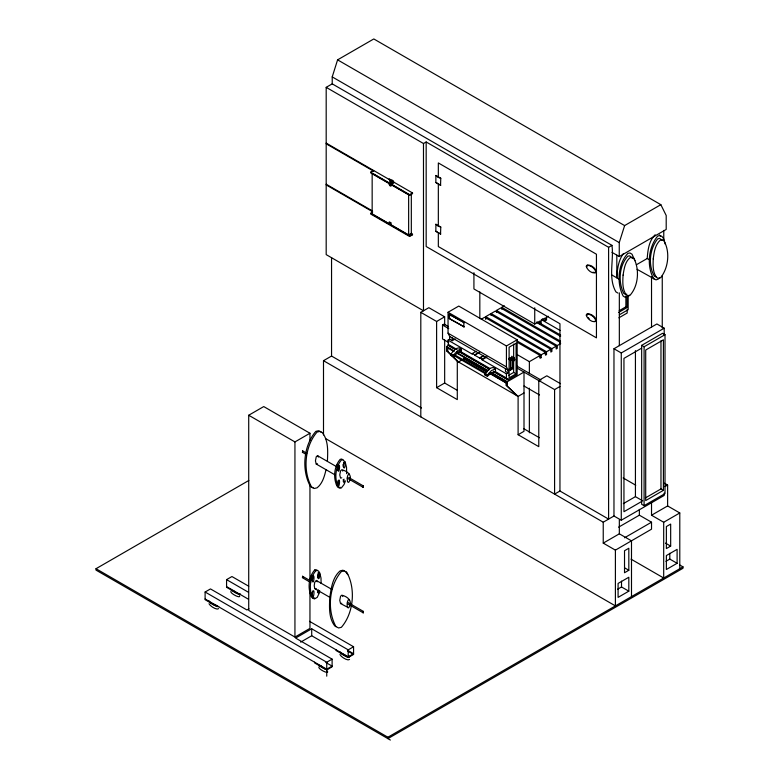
<?xml version="1.0" encoding="UTF-8"?>
<svg xmlns="http://www.w3.org/2000/svg" width="779" height="779" viewBox="0 0 779 779"><rect width="100%" height="100%" fill="white"/><g stroke="black" fill="none" stroke-linecap="round" stroke-linejoin="round"><path stroke-width="1.17" d="M636.346 264.782L647.213 258.511C647.826 250.254 648.888 240.789 655.158 234.761M317.637 590.326L318.397 593.306L319.711 590.57M321.104 583.461L321.006 578.096L319.624 572.653L318.504 571.075L317.219 570.432L315.826 570.764C309.652 577.872 308.562 590.122 313.148 598.321L314.434 598.963L317.219 597.357L319.624 592.361M327.404 461.187C327.832 451.654 328.563 440.7 322.409 432.715L319.818 431.42L317.043 432.072C304.696 446.299 302.505 470.808 311.678 487.196L314.268 488.482L317.043 487.829C322.603 483.486 324.453 476.203 326.05 469.649M343.179 479.621L343.938 482.6L345.146 480.604M346.597 473.681L346.548 467.4L345.165 461.947L342.76 459.737L341.368 460.058C335.194 467.166 334.103 479.426 338.68 487.615L339.975 488.267L341.368 487.936L344.045 484.519L345.165 481.665M511.053 358.739L511.852 356.188L512.631 357.288M629.49 295.153L627.329 296.965L625.177 297.286L623.19 296.098C616.501 283.225 617.864 264.11 627.864 253.331L630.016 253.009L632.003 254.197L634.953 260.673M310.724 578.125L312.038 575.399M318.494 589.869L317.452 592.537M344.036 479.163L343.276 481.578M336.372 466.689L337.025 465.014M488.345 370.337L488.803 370.074M595.74 272.582L595.906 271.959C594.825 268.278 590.706 265.084 586.83 265.318L586.178 266.34C587.278 270.021 592.449 274.617 596.276 272.27L596.441 271.647C595.36 267.966 591.242 264.782 587.366 265.006L586.879 266.846M595.74 321.367L595.906 320.744C594.825 317.063 590.706 313.869 586.83 314.103L586.178 315.125C587.278 318.806 592.449 323.402 596.276 321.055L596.441 320.432C595.36 316.751 591.242 313.567 587.366 313.791L586.879 315.631M617.883 293.07L615.897 291.882C607.902 277.967 614.027 260.449 611.963 245.366L332.224 83.859L332.224 76.897L337.589 59.856L373.803 38.95L660.835 204.673L666.201 215.51L666.201 229.445L619.256 256.554L611.963 252.338M619.256 256.554L619.256 242.61L624.622 225.579L660.835 204.673M302.642 451.908L302.515 450.817L306.78 453.271M302.642 577.356L302.515 576.265L309.925 580.53M514.023 358.622C512.64 362.478 516.195 360.2 514.286 358.282C513.585 356.412 512.095 361.213 513.828 360.307M514.13 360.404C511.569 364.017 513.488 353.432 514.364 358.798M209.015 600.93C210.642 603.978 215.238 606.052 218.743 606.549M209.015 603.715C210.106 606.296 217.107 610.415 218.626 608.652M240.312 593.9C237.04 594.435 233.164 591.407 230.584 589.226M435.899 175.47L437.798 177.184L440.768 178.284L440.544 185.285L435.841 182.568L435.899 175.47L440.768 178.284M435.899 224.255L437.798 225.968L440.768 227.069L440.544 234.07L435.841 231.353L435.899 224.255L440.768 227.069M339.936 651.741C339.771 653.776 351.319 659.862 349.002 656.093M339.936 654.526C341.027 657.106 348.038 661.225 349.547 659.462M343.276 466.796L343.928 462.327M312.038 580.783L312.798 578.369L312.525 575.837M312.038 595.565L312.691 591.105M623.268 253.73C618.322 260.683 617.202 269.534 616.822 277.85L616.822 255.152M457.4 352.984L453.378 356.694L450.944 355.292A4.742 2.736 -60 0 1 450.944 353.9L454.936 349.508A9.728 5.619 -60 0 1 456.971 348.33L458.987 347.862L461.421 349.265L461.421 351.125M453.378 356.694A4.742 2.736 -60 0 1 453.378 355.302L457.361 350.91A9.728 5.619 -60 0 1 459.406 349.732L461.421 349.265M485.658 374.154L484.996 374.952L487.43 376.354A4.742 2.736 -60 0 1 487.43 374.962L491.422 370.57L495.483 368.925L495.483 371.71L506.428 378.029L506.759 379.13L508.035 378.497L508.035 379.889L517.159 374.621L517.159 339.78L458.773 306.069L448.042 312.272L448.042 333.178L449.658 336.431L449.658 339.216L452.239 340.705L455.277 338.953M450.944 355.292L451.606 354.484M487.43 376.354L491.452 372.644L495.483 371.71M659.57 277.733L658.138 279.174L655.967 279.875L637.066 269.32M317.462 463.748L316.235 464.041L315.437 460.886L316.235 456.796L317.462 455.676L338.855 467.994M341.786 477.8L340.559 478.082L339.761 474.927L340.559 470.837L341.786 469.718C348.593 471.392 353.033 476.417 348.661 482.396L347.531 481.821L347.113 478.024L347.862 475.054L349.469 474.129M317.296 570.374L316.001 569.731L314.609 570.062C308.435 577.171 307.345 589.421 311.931 597.62L313.216 598.262L314.609 597.931M317.452 577.745L318.387 575.817L318.212 572.555M316.245 588.496L315.407 588.982L314.687 588.311L314.219 585.633L314.687 582.4L316.245 580.423L331.835 589.391M341.786 603.248L340.559 603.53L339.761 600.375L340.559 596.286L341.786 595.166C348.593 596.841 353.033 601.865 348.661 607.844L340.559 603.53M326.187 87.345L423.484 143.521L423.484 310.792L326.187 254.616L326.187 87.345L332.224 83.859M392.558 181.419L412.539 192.958L412.539 193.659L409.588 195.363L370.668 172.889L370.668 172.188L373.618 170.484L373.618 171.185L326.187 143.803M423.484 143.521L426.171 141.973L608.603 247.303L611.963 245.366M408.644 234.927L408.644 194.507L372.158 173.435L372.158 213.855L408.644 234.927L411.322 233.379L412.539 234.771L409.588 236.475L370.668 214.011L370.668 213.31L372.635 212.18M370.668 172.188L409.588 194.662L412.539 192.958M370.668 213.31L409.588 235.784L412.539 234.08M323.499 434.925L323.499 360.696L331.552 356.052L421.527 408.001M420.806 416.872L420.806 312.34L428.849 307.686L444.663 316.819L444.663 325.301M309.954 592.03L309.954 628.39L294.939 637.066L248.715 610.385L248.715 415.246L263.74 406.57L309.954 433.251L309.954 440.524M420.806 312.34L436.61 321.464L444.663 316.819M449.259 314.365L464.128 322.633L449.259 314.365L449.259 318.543L464.128 326.82L449.259 318.543M448.723 342.546L442.521 338.962L442.521 325.028L444.127 324.093L448.344 326.528M481.218 319.234L484.655 317.257L545.466 352.371L545.466 355.156L546.537 354.533L546.537 351.748L485.726 316.634L485.726 319.429M485.726 316.634L490.02 314.161L550.831 349.265L550.831 352.059L551.902 351.436L551.902 348.651L491.091 313.538L491.091 315.398M491.091 313.538L495.386 311.064L556.196 346.168L556.196 348.963L557.267 348.34L557.267 345.555L496.457 310.441L496.457 312.301M496.457 310.441L500.751 307.968L560.51 342.468M501.822 309.205L501.822 307.345L504.402 305.855M448.577 345.409L448.042 340.141L449.658 339.216M524.004 392.986L518.103 396.394L457.292 361.281L446.562 350.745L446.562 346.567L448.636 345.37M248.715 415.246L294.939 441.927L309.954 433.251M390.367 740.05L96.002 570.101L96.002 568.709L248.822 480.477M448.042 340.141L472.366 354.192L472.366 353.491L476.271 351.241M472.366 353.491L474.8 354.893L478.705 352.644M474.8 354.893L479.679 352.429M473.924 272.689L473.924 288.951L534.735 324.064L540.1 320.967L540.1 323.752L541.171 323.129L541.171 320.344L545.466 317.871L545.466 320.656L546.537 320.033L546.537 317.248L548.26 316.255M483.574 355.799L479.669 358.058L483.574 355.448M479.669 357.707L482.104 359.109L485.999 356.86M482.104 359.109L482.104 359.81L486.982 356.986M448.042 312.272L506.428 345.973L517.159 339.78M436.61 321.464L436.61 387.669L444.663 383.025L457.302 390.328M508.755 358.525L510.187 357.697L512.621 359.1L512.621 368.857L510.469 370.093L508.853 369.158M508.853 359.401L510.469 360.336L512.621 359.1M512.387 359.849L510.712 360.813L510.712 369.343L512.387 368.379L512.387 359.849L509.953 358.447M482.104 359.81L506.428 373.852L508.035 372.917L508.035 370.132L506.428 366.88L506.428 345.973M516.789 354.396L529.369 361.66L540.1 355.467L540.1 358.252L541.171 357.629L541.171 354.844L517.061 340.92M541.171 354.844L545.466 352.371M546.537 351.748L550.831 349.265M551.902 348.651L556.196 346.168M557.267 345.555L560.705 343.568M619.208 310.694L625.878 306.838L627.095 307.539L627.095 296.663M508.668 375.322L513.653 372.45L516.087 373.852L516.087 343.188L509.106 347.21L509.106 377.873L516.087 373.852M618.516 312.496L627.095 307.539M619.393 314.774L628.166 309.711L628.166 295.368M491.646 372.596L507.372 381.681L524.004 372.07L524.004 431.313L518.103 434.721L518.103 396.394L506.155 385.157L506.155 381.671L490.517 372.644M618.896 317.813L627.202 313.022L627.202 309.419M518.103 434.721L538.776 446.659L538.776 380.454L546.829 375.799L560.529 383.716M323.499 360.696L603.238 522.203L613.969 516.01L613.969 348.749L656.892 323.967L664.195 328.183L664.195 335.145M538.776 380.454L554.59 389.578L559.955 386.481M217.273 606.013L217.273 606.714L205.111 599.684L205.111 592.021L210.476 588.924L246.962 609.986L248.978 608.827M238.734 593.617L238.734 594.319L226.572 587.298L226.572 579.634L231.938 576.538L248.715 586.217M613.969 348.749L621.272 352.965L664.195 328.183M641.662 345.37L662.578 333.295L665.013 334.697L665.013 493.594L644.087 505.678L641.662 504.276L641.662 345.37L644.087 346.772L665.013 334.697M641.662 348.155L623.95 358.379L623.95 511.706L641.662 501.481M336.041 649.803L336.041 650.494L348.203 657.515L353.569 654.418L353.569 646.755L348.203 649.852L311.707 628.789L295.611 638.079L332.107 659.141L332.107 666.814L326.742 669.911L314.58 662.89L314.58 662.189M608.603 247.303L608.603 519.106L559.955 491.023L554.59 494.12L554.59 389.578M300.645 642.139L311.707 635.752L348.203 656.824L353.569 653.727L347.483 650.212M205.111 592.021L326.742 662.238L332.107 659.141M623.346 503.633L635.43 496.651L642.733 500.868M645.353 497.956L660.972 488.939L663.406 490.342L663.406 339.81L645.703 350.024L645.703 500.566L663.406 490.342M664.945 486.583L667.622 485.035L667.622 505.941L651.526 515.231L651.526 502.455M613.969 516.01L621.272 520.226L664.195 495.444L664.195 493.058M618.594 527.169L639.364 515.182L651.526 522.203L651.526 529.175L615.4 550.14L615.4 605.887L325.612 438.577M603.238 522.203L603.238 543.119L619.334 533.819L631.496 540.84L631.496 596.597M624.534 537.792L651.526 522.203M651.526 515.231L663.689 522.261L679.785 512.962L679.785 568.719M628.819 570.267L624.524 572.75L624.524 550.724L628.819 548.25L628.819 570.267L624.651 567.862M670.67 546.108L666.376 548.582L666.376 526.565L670.67 524.082L670.67 546.108L665.451 543.099M617.62 589.216L621.515 586.967L628.819 591.173L628.819 577.239L618.088 583.432L618.088 597.376L628.819 591.173M665.909 561.338L669.804 559.088L677.107 563.295L677.107 549.361L666.376 555.554L666.376 569.498L677.107 563.295M387.903 737.236L682.998 566.869L682.998 568.261L387.903 738.628L387.903 737.236L96.002 568.709M458.081 352.624L461.421 352.05L489.884 368.486M454.05 355.691L454.167 354.552L454.001 355.662L487.43 374.962M485.726 373.939L485.784 372.81L454.215 354.572M337.025 470.399L338.067 469.075L338.232 465.618M340.15 487.235L338.758 487.557L337.473 486.914C332.886 478.725 333.977 466.465 340.15 459.357L341.543 459.026L342.838 459.678M344.143 570.91L341.368 571.572C329.02 585.789 326.829 610.298 336.002 626.686M595.789 272.66L592.838 272.261M595.789 321.445L594.007 321.445M626.813 294.219L625.488 294.413L623.765 293.381C617.942 282.173 619.12 265.542 627.835 256.155L629.705 255.882L632.402 258.433M230.915 591.261C229.464 593.238 241.315 599.217 239.533 595.682M318.923 666.853C317.462 668.82 329.313 674.809 327.54 671.274M389.763 180.504C387.63 180.767 394.817 184.662 393.707 182.656M390.688 181.195L390.766 181.663M216.085 605.176L215.218 604.952M656.21 276.993L654.438 276.282C647.846 265.337 649.628 248.774 657.632 238.949L659.511 238.345L662.316 240.38M392.275 182.481L391.029 181.848M391.545 182.247C388.039 180.855 394.427 184.681 392.178 182.607M345.555 655.519L344.26 654.857M214.624 604.708L213.339 604.046M321.191 432.014L318.601 430.719L315.826 431.371C303.479 445.598 301.298 470.107 310.461 486.495L313.051 487.781M302.31 452.209L306.507 454.634M363.394 485.96L363.189 487.352L363.394 485.96L348.719 477.478M349.469 599.577L348.252 599.859L347.268 602.371L347.113 605.634L347.862 607.747M302.31 577.658L310.704 582.497M363.394 611.408L363.189 612.8L363.394 611.408L347.668 602.323M337.589 59.856L624.622 225.579M647.213 258.511L649.647 259.913M332.224 76.897L619.256 242.61M611.963 275.045L619.256 279.252M435.899 182.442L438.334 183.844L438.334 225.657M439.142 184.311L440.768 185.246M326.187 143.102L389.403 179.598M435.899 231.227L437.516 232.161M440.768 234.031L438.334 232.629L438.334 246.563L596.441 337.852L596.441 254.227L438.334 162.938L438.334 176.872M326.187 184.224L372.566 211.002M326.187 184.915L372.566 211.693M410.436 233.564L412.539 234.771M542.32 318.845L545.466 320.656M541.347 319.633L560.228 330.53M539.691 323.012L560.666 335.116M536.955 321.941L540.1 323.752M536.517 322.418L560.637 336.343M501.822 307.345L560.539 341.241M544.443 353.325L546.537 354.533M517.032 342.147L540.1 355.467M539.078 356.422L541.171 357.629M516.798 366.052L541.025 380.045M442.521 325.028L448.723 328.611M516.662 367.834L539.516 381.028M510.761 367.445L512.387 368.379M448.042 333.178L506.428 366.88M449.658 336.431L508.035 370.132M508.035 372.917L505.454 371.427L505.454 368.642M474.8 355.243L479.669 358.058M495.483 368.925L493.049 367.522L491.023 367.99A9.728 5.619 -60 0 0 488.988 369.168L484.996 373.56A4.742 2.736 -60 0 0 484.996 374.952M524.004 386.014L539.516 394.963M448.042 344.328L457 349.498M448.129 345.146L454.839 349.021M459.006 351.426L489.241 368.886M493.409 371.291L506.963 379.12M449.658 346.188L454.868 349.196M459.035 351.602L489.27 369.061M493.438 371.466L508.035 379.889M446.562 346.567L453.904 350.803M458.091 353.228L487.45 370.171M454.03 351.582L447.779 347.97L447.779 351.456L458.51 361.982L464.138 358.729L487.079 371.973M457.156 353.384L487.391 370.833M463.953 358.311L486.836 371.525M489.962 373.326L506.603 382.937M489.163 373.17L506.886 383.404M446.562 350.745L447.779 351.456M450.944 353.9L453.378 355.302M664.468 483.214L667.622 485.035M623.151 477.946L635.761 485.229M667.622 505.941L679.785 512.962M523.654 428.635L539.457 437.759M436.61 387.669L457.292 399.608L457.292 361.281M679.833 565.038L682.998 566.869M603.238 543.119L615.4 550.14M631.029 559.147L663.689 578.008L663.689 522.261M347.395 478.238L363.121 487.323M316.235 464.041L335.145 474.956M314.609 570.062L315.826 570.764M347.395 603.686L363.121 612.761M315.018 588.788L330.228 597.561M309.526 621.33L353.569 646.755M226.572 579.634L248.462 592.274M347.483 650.913L353.569 654.418M226.572 586.597L248.462 599.236M325.846 662.501L332.107 666.113L326.742 669.21L205.111 598.993M234.8 591.66L233.661 590.92M343.12 654.117L343.656 654.487M506.155 385.157L516.886 395.683M588.135 317.608L589.148 318.63M327.54 668.489C328.933 671.936 319.906 666.59 318.592 664.818M321.24 666.162L320.851 665.665M659.365 234.878L660.543 236.397M653.932 279.057C646.356 266.476 648.401 247.449 657.593 236.164L659.764 235.472L661.799 236.29L663.572 238.559L665.402 244.46M317.851 455.871L318.436 457.059M302.583 450.846L302.719 451.372M345.516 571.504L347.736 574.649M316.634 580.608L317.219 581.806M302.583 576.294L302.719 576.82M311.23 595.76L310.831 594.961M344.23 462.044L344.795 463.641M342.507 470.38L342.76 471.1M336.372 484.265C337.794 486.904 338.914 481.617 338.232 480.4M342.507 595.828L342.76 596.548M669.804 553.275L669.804 559.088M663.766 230.438L663.766 239.99M662.257 275.785L662.257 327.959M660.972 340.832L660.972 488.939M651.526 276.672L651.526 327.063M644.087 346.772L644.087 505.678M639.364 509.378L639.364 515.182M635.43 350.628L635.43 496.651M625.878 295.962L625.878 306.838M621.515 581.153L621.515 586.967M621.272 352.965L621.272 520.226M619.334 292.855L619.334 345.652M619.334 519.885L619.334 533.819M559.955 491.023L559.955 323.752L426.171 246.515L426.171 141.973M534.735 307.802L534.735 324.064M529.369 361.66L529.369 373.716M529.369 388.185L529.369 432.793M513.653 344.143L513.653 357.113M513.653 360.648L513.653 372.45M510.469 360.336L510.469 370.093M507.372 381.681L507.372 385.858M506.428 373.852L506.428 378.029M479.825 291.901L479.825 318.562M463.856 322.788L463.856 326.976M452.239 337.92L452.239 340.705M449.532 314.21L449.532 318.387M444.663 339.848L444.663 383.025M411.322 194.146L411.322 233.379M409.588 194.662L409.588 195.363M409.588 235.784L409.588 236.475M348.203 649.852L348.203 657.515M331.552 257.596L331.552 356.052M326.742 662.238L326.742 676.182M311.707 628.789L311.707 635.752M309.954 485.366L309.954 581.124M294.939 441.927L294.939 637.066M653.23 258.871C653.045 265.172 652.539 272.553 656.872 277.684L658.644 278.395L660.534 277.791C668.538 267.966 670.31 251.403 663.718 240.468L661.946 239.757L660.066 240.36C655.012 245.015 654.107 252.406 653.23 258.871M311.941 578.826C313.557 589.547 315.592 568.719 311.941 578.826M311.941 593.608C313.557 604.329 315.592 583.5 311.941 593.608M317.637 575.545C319.244 586.266 321.289 565.437 317.637 575.545M329.79 597.512C329.361 607.045 328.631 618 334.785 625.985L338.592 627.971L341.368 627.319C353.715 613.102 355.896 588.593 346.733 572.205L342.926 570.209L340.15 570.861C332.526 577.327 331.202 588.194 329.79 597.512M337.482 468.121C339.099 478.842 341.134 458.023 337.482 468.121M337.482 482.912C339.099 493.633 341.134 472.804 337.482 482.912M343.179 464.839C344.785 475.56 346.83 454.732 343.179 464.839M456.689 352.264C457 354.533 457.507 350.131 456.689 352.264M459.922 350.628C460.233 352.887 460.72 348.515 459.922 350.628M623.083 275.094C622.684 281.677 622.197 289.126 626.199 294.783L627.923 295.816L629.792 295.533C638.498 286.146 639.686 269.515 633.863 258.316L632.139 257.284L630.269 257.557C624.992 261.627 624.115 268.95 623.083 275.094M389.218 184.506C390.581 188.187 393.044 184.623 389.218 184.506M389.218 222.142C390.581 225.822 393.044 222.258 389.218 222.142M389.169 179.082C393.58 184.126 396.492 180.845 389.169 179.082"/></g></svg>
